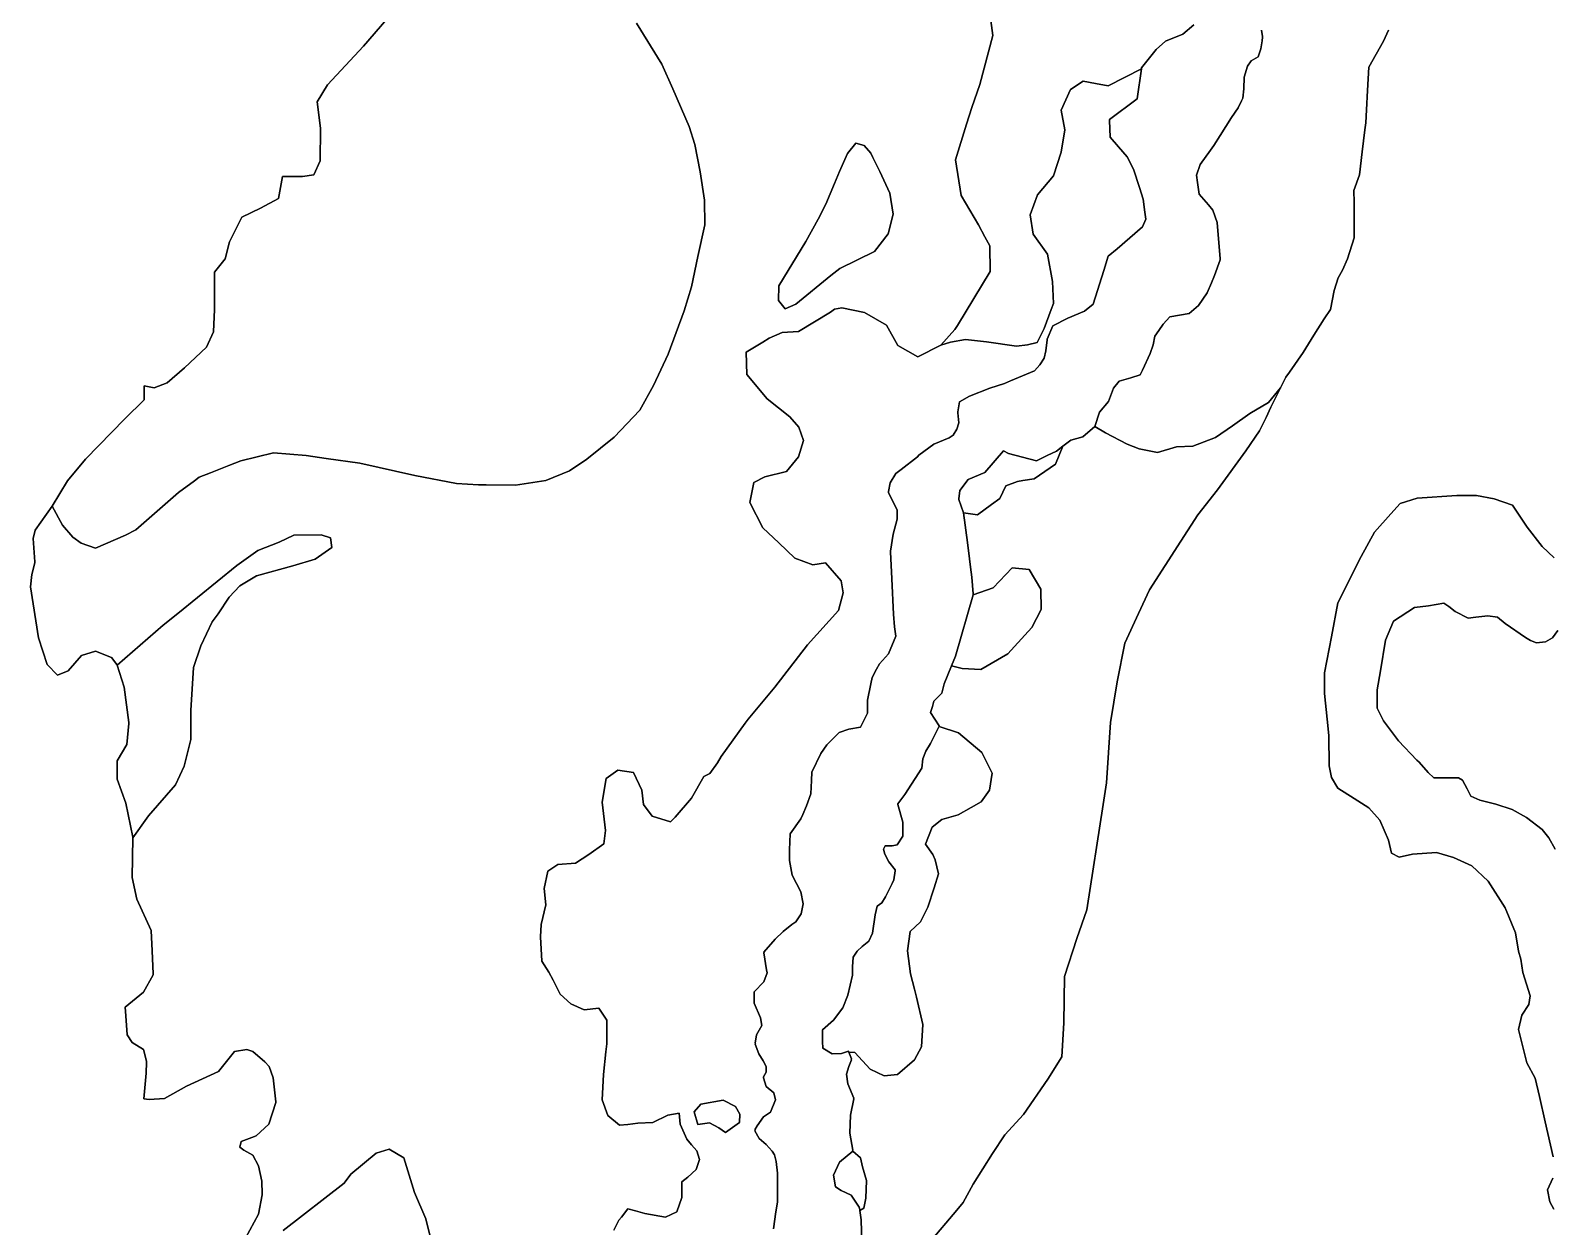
# Model space of a CAD drawing. Header units: inches. Extents: x 288635 to 1232953, y 676945 to 1655780.
# Drawn here: x 415921 to 440491, y 1362553 to 1381854 of the extents above; entities that cross this region are included whole.
import ezdxf

# ---------------------------------------------------------------- set-up
doc = ezdxf.new("R2010")
doc.units = ezdxf.units.IN
doc.header["$MEASUREMENT"] = 0

msp = doc.modelspace()

# ---------------------------------------------------------------- linework, layer by layer
at = {"color": 1}
for points in [[(431399.5882, 1382173.7472), (431458.0712, 1381771.6771), (431244.7598, 1380983.872), (431244.7587, 1380983.8685), (431114.4839, 1380609.3287), (431032.5622, 1380343.0834), (430851.3107, 1379768.6364), (430946.3455, 1379191.1174), (431224.1394, 1378715.9436), (431328.7365, 1378523.485), (431406.8986, 1378379.6667), (431412.6593, 1377962.4613), (430884.9354, 1377095.474), (430844.0003, 1377027.2488), (430616.4556, 1376777.154), (430244.5502, 1376588.6267), (429922.8941, 1376771.3859), (429740.1349, 1377100.3524), (429381.9269, 1377305.0427), (429021.0214, 1377377.9125), (428900.2866, 1377355.2748), (428898.9162, 1377355.0178), (428837.9551, 1377308.2809), (428321.0524, 1376993.8529), (428056.1982, 1376977.8012), (427847.8337, 1376890.9827), (427743.05, 1376826.8792), (427476.5024, 1376663.8137), (427483.699, 1376303.9797), (427814.7464, 1375908.1622), (428181.7771, 1375620.295), (428325.7107, 1375454.7713), (428397.6775, 1375238.8709), (428318.5141, 1374972.5937), (428124.2037, 1374735.1032), (427774.4659, 1374649.6747), (427598.8459, 1374562.3828), (427534.0758, 1374238.5322), (427742.7796, 1373828.3214), (428001.8601, 1373583.6342), (428260.9406, 1373338.9471), (428548.8078, 1373230.9968), (428754.4502, 1373261.8163), (429009.3954, 1372971.9163), (429038.1822, 1372777.6059), (428966.2153, 1372496.9354), (428466.1013, 1371941.7052), (427937.09, 1371259.1062), (427505.2891, 1370740.9452), (427457.7938, 1370678.8359), (427068.6574, 1370138.1902), (427011.4142, 1370034.1865), (426886.3745, 1369866.3368), (426789.8543, 1369815.5367), (426591.7339, 1369465.016), (426327.5734, 1369160.2154), (426251.3732, 1369084.0152), (425956.7327, 1369175.4554), (425814.4924, 1369363.4158), (425789.0923, 1369597.0962), (425657.0121, 1369881.5768), (425403.0116, 1369917.1369), (425215.0512, 1369785.0566), (425149.011, 1369404.0559), (425204.8912, 1368946.8549), (425174.4111, 1368728.4145), (424935.6506, 1368555.6942), (424717.2102, 1368418.5339), (424432.7296, 1368398.2138), (424275.2493, 1368286.4536), (424214.2892, 1368007.0531), (424239.6892, 1367742.8925), (424163.4891, 1367427.9319), (424153.1332, 1367227.7191), (424173.6491, 1366833.5707), (424290.8403, 1366655.8937), (424359.8319, 1366528.6697), (424470.1193, 1366305.6918), (424646.09, 1366147.7693), (424859.4505, 1366051.2492), (425098.2109, 1366076.6492), (425224.8978, 1365881.2988), (425225.043, 1365705.8125), (425225.2112, 1365502.6081), (425208.8177, 1365375.103), (425171.8007, 1365008.581), (425149.011, 1364598.3662), (425240.4512, 1364344.3657), (425428.4116, 1364186.8854), (425561.6563, 1364202.0627), (425723.5085, 1364220.4985), (425969.468, 1364232.6952), (426210.2446, 1364353.0835), (426394.8399, 1364385.1871), (426406.6074, 1364204.8647), (426516.263, 1363963.6226), (426594.5106, 1363871.1481), (426677.091, 1363773.5531), (426720.9532, 1363634.6561), (426669.7807, 1363473.828), (426530.8837, 1363349.5518), (426435.8489, 1363276.4481), (426435.8489, 1363020.5853), (426354.9514, 1362793.5386), (426172.6757, 1362706.2395), (425836.3988, 1362764.7224), (425685.6841, 1362805.4561), (425565.9152, 1362837.8261), (425461.6096, 1362707.4441), (425419.7079, 1362655.0669), (425339.2938, 1362494.2388)], [(434698.0118, 1381944.9292), (434525.1604, 1381796.7709), (434244.0674, 1381683.6908), (434091.5756, 1381547.2508), (433923.032, 1381330.5519), (433857.3227, 1381249.1442), (433855.2381, 1381234.5937), (433319.4746, 1380959.6839), (433114.1736, 1380999.3034), (432915.0904, 1381037.7229), (432709.351, 1380902.9282), (432560.3673, 1380569.4886), (432617.123, 1380250.2378), (432560.3673, 1379888.4204), (432433.5676, 1379510.7691), (432177.2665, 1379200.2577), (432056.6607, 1378881.007), (432106.3219, 1378568.8508), (432340.4391, 1378242.5056), (432418.4781, 1377802.649), (432435.1266, 1377446.9812), (432398.7584, 1377350.0976), (432283.6834, 1377043.5418), (432170.172, 1376816.5191), (432014.0939, 1376781.0468), (431836.7324, 1376759.7634), (431354.3091, 1376830.708), (431013.775, 1376866.1803), (430772.5634, 1376823.6135), (430616.4556, 1376777.154), (430844.0003, 1377027.2488), (430884.9354, 1377095.474), (431412.6593, 1377962.4613), (431406.8986, 1378379.6667), (431328.7365, 1378523.485), (431224.1394, 1378715.9436), (430946.3455, 1379191.1174), (430851.3107, 1379768.6364), (431032.5622, 1380343.0834), (431114.4839, 1380609.3287), (431244.7587, 1380983.8685), (431244.7598, 1380983.872), (431458.0712, 1381771.6771), (431399.5882, 1382173.7472)], [(421675.7107, 1382036.1963), (421294.5842, 1381600.6232), (420713.82, 1380974.4868), (420551.8747, 1380704.5779), (420604.9267, 1380280.1614), (420604.7193, 1380268.3397), (420604.9267, 1380266.6805), (420595.8523, 1379749.4374), (420496.0334, 1379522.5763), (420314.5446, 1379495.353), (419987.8648, 1379495.353), (419924.3437, 1379141.4499), (419633.9616, 1378987.1844), (419334.5051, 1378841.9933), (419134.8674, 1378442.7179), (419062.2719, 1378170.4847), (418889.8575, 1377952.6982), (418889.8575, 1377367.266), (418889.8575, 1377353.7851), (418874.8241, 1376991.0227), (418761.1047, 1376741.9231), (418408.2994, 1376409.6063), (418128.623, 1376169.2856), (417919.9192, 1376090.1221), (417754.3956, 1376118.9088), (417754.3956, 1375909.2926), (417754.3956, 1375895.8117), (417444.9383, 1375586.3544), (416811.6303, 1374938.6531), (416516.5664, 1374586.0158), (416271.8793, 1374175.8049), (415999.252, 1373788.8775), (415964.0478, 1373655.1017), (415992.0554, 1373277.0007), (415991.2723, 1373274.092), (415992.0554, 1373263.5198), (415941.6786, 1373076.4061), (415920.9282, 1372875.8188), (416049.6288, 1372053.5649), (416193.5624, 1371621.764), (416359.0861, 1371449.0437), (416531.8064, 1371521.0105), (416747.7069, 1371765.6977), (416970.804, 1371837.6645), (417229.8845, 1371736.9109), (417316.2447, 1371621.764), (417319.5709, 1371611.1616), (417431.3916, 1371254.7333), (417510.5551, 1370686.1955), (417509.7421, 1370678.5534), (417510.5551, 1370672.7146), (417474.5717, 1370334.4706), (417323.4414, 1370068.1934), (417323.4414, 1369772.217), (417460.1783, 1369383.5962), (417572.3619, 1368838.7651), (417572.1661, 1368826.235), (417572.3619, 1368825.2842), (417562.3983, 1368187.6198), (417638.402, 1367838.0031), (417872.0825, 1367330.0021), (417887.3225, 1367004.8815), (417902.5625, 1366628.9607), (417902.0526, 1366628.0561), (417902.5625, 1366615.4798), (417745.0822, 1366336.0793), (417451.2933, 1366092.9437), (417460.6016, 1365953.3194), (417480.9217, 1365648.5188), (417562.2018, 1365521.5185), (417745.0822, 1365409.7583), (417795.8823, 1365221.7979), (417795.534, 1365209.6059), (417795.8823, 1365208.317), (417790.8023, 1365030.5166), (417751.4171, 1364612.0491), (417836.5224, 1364602.0367), (418085.4429, 1364622.3567), (418441.0436, 1364820.4771), (418954.1246, 1365054.1576), (419213.2051, 1365379.2782), (419412.3197, 1365409.9295), (419512.9257, 1365379.2782), (419705.9661, 1365211.6379), (419777.0863, 1365135.4377), (419838.0464, 1364952.5574), (419883.7665, 1364566.4766), (419882.5841, 1364562.9807), (419883.7665, 1364552.9957), (419766.9262, 1364207.555), (419566.2345, 1364016.6846), (419493.0137, 1363990.3713), (419319.8853, 1363928.1544), (419301.8049, 1363833.2323), (419365.6054, 1363784.155), (419512.9257, 1363702.8749), (419604.3659, 1363535.2345), (419655.166, 1363286.314), (419660.246, 1363078.0336), (419659.9564, 1363076.4275), (419660.246, 1363064.5527), (419604.3659, 1362754.6721), (419391.0055, 1362363.5113)], [(419391.0055, 1362363.5113), (419604.3659, 1362754.6721), (419660.246, 1363064.5527), (419659.9564, 1363076.4275), (419660.246, 1363078.0336), (419655.166, 1363286.314), (419604.3659, 1363535.2345), (419512.9257, 1363702.8749), (419365.6054, 1363784.155), (419301.8049, 1363833.2323), (419319.8853, 1363928.1544), (419493.0137, 1363990.3713), (419566.2345, 1364016.6846), (419766.9262, 1364207.555), (419883.7665, 1364552.9957), (419882.5841, 1364562.9807), (419883.7665, 1364566.4766), (419838.0464, 1364952.5574), (419777.0863, 1365135.4377), (419705.9661, 1365211.6379), (419512.9257, 1365379.2782), (419412.3197, 1365409.9295), (419213.2051, 1365379.2782), (418954.1246, 1365054.1576), (418441.0436, 1364820.4771), (418085.4429, 1364622.3567), (417836.5224, 1364602.0367), (417751.4171, 1364612.0491), (417790.8023, 1365030.5166), (417795.8823, 1365208.317), (417795.534, 1365209.6059), (417795.8823, 1365221.7979), (417745.0822, 1365409.7583), (417562.2018, 1365521.5185), (417480.9217, 1365648.5188), (417460.6016, 1365953.3194), (417451.2933, 1366092.9437), (417745.0822, 1366336.0793), (417902.5625, 1366615.4798), (417902.0526, 1366628.0561), (417902.5625, 1366628.9607), (417887.3225, 1367004.8815), (417872.0825, 1367330.0021), (417638.402, 1367838.0031), (417562.3983, 1368187.6198), (417572.3619, 1368825.2842), (417825.6626, 1369180.4906), (418263.2432, 1369683.806), (418400.4035, 1369983.5266), (418512.1637, 1370410.6707), (418510.804, 1370881.4804), (418551.1105, 1371576.1097), (418673.0307, 1371926.6304), (418855.9111, 1372312.7112), (418952.4313, 1372439.7115), (419130.2316, 1372708.952), (419302.952, 1372891.8324), (419572.1925, 1373054.3927), (420156.3937, 1373216.953), (420517.0744, 1373323.6332), (420786.3149, 1373511.5936), (420763.4549, 1373666.5339), (420612.3246, 1373716.9107), (420173.3271, 1373709.714), (419935.8366, 1373594.5671), (419590.3959, 1373465.0268), (419252.1519, 1373220.3397), (418299.6354, 1372446.7808), (418064.6995, 1372255.9844), (417319.5709, 1371611.1616), (417316.2447, 1371621.764), (417229.8845, 1371736.9109), (416970.804, 1371837.6645), (416747.7069, 1371765.6977), (416531.8064, 1371521.0105), (416359.0861, 1371449.0437), (416193.5624, 1371621.764), (416049.6288, 1372053.5649), (415920.9282, 1372875.8188), (415941.6786, 1373076.4061), (415992.0554, 1373263.5198), (415991.2723, 1373274.092), (415992.0554, 1373277.0007), (415964.0478, 1373655.1017), (415999.252, 1373788.8775), (416271.8793, 1374175.8049), (416437.4029, 1373873.5443), (416602.9266, 1373679.2339), (416739.6635, 1373578.4804), (416969.9573, 1373499.3169), (417453.9198, 1373707.5333), (417623.609, 1373796.1627), (418308.54, 1374398.9021), (418568.3324, 1374586.837), (418646.784, 1374643.5892), (418829.3491, 1374716.2226), (419122.5064, 1374832.8551), (419316.0753, 1374909.8664), (419843.0093, 1375036.8552), (420373.9875, 1374996.2266), (420692.4913, 1374946.8035), (421237.5892, 1374873.883), (422123.6471, 1374671.5256), (422799.269, 1374542.8357), (423154.443, 1374520.9788), (423276.5912, 1374524.3353), (423751.4453, 1374518.5715), (424238.2796, 1374592.655), (424624.572, 1374746.1136), (424899.7392, 1374936.614), (425344.2401, 1375291.1564), (425756.9909, 1375725.0739), (425979.2414, 1376127.2414), (426217.3669, 1376629.9507), (426471.3674, 1377328.4521), (426593.0759, 1377714.7446), (426693.6178, 1378206.8706), (426804.743, 1378720.1632), (426799.4513, 1379117.039), (426730.6595, 1379572.1233), (426645.9927, 1380011.3325), (426556.0342, 1380302.3747), (426291.4503, 1380910.9176), (426111.5333, 1381307.7934), (425704.0742, 1381974.5448)], [(425704.0742, 1381974.5448), (426111.5333, 1381307.7934), (426291.4503, 1380910.9176), (426556.0342, 1380302.3747), (426645.9927, 1380011.3325), (426730.6595, 1379572.1233), (426799.4513, 1379117.039), (426804.743, 1378720.1632), (426693.6178, 1378206.8706), (426593.0759, 1377714.7446), (426471.3674, 1377328.4521), (426217.3669, 1376629.9507), (425979.2414, 1376127.2414), (425979.2414, 1376127.2414), (425756.9909, 1375725.0739), (425344.2401, 1375291.1564), (424899.7392, 1374936.614), (424624.572, 1374746.1136), (424238.2796, 1374592.655), (423751.4453, 1374518.5715), (423276.5912, 1374524.3353), (423154.443, 1374520.9788), (422799.269, 1374542.8357), (422123.6471, 1374671.5256), (421237.5892, 1374873.883), (420692.4913, 1374946.8035), (420373.9875, 1374996.2266), (419843.0093, 1375036.8552), (419316.0753, 1374909.8664), (419122.5064, 1374832.8551), (418829.3491, 1374716.2226), (418646.784, 1374643.5892), (418568.3324, 1374586.837), (418308.54, 1374398.9021), (417623.609, 1373796.1627), (417453.9198, 1373707.5333), (416969.9573, 1373499.3169), (416739.6635, 1373578.4804), (416602.9266, 1373679.2339), (416437.4029, 1373873.5443), (416271.8793, 1374175.8049), (416516.5664, 1374586.0158), (416811.6303, 1374938.6531), (417444.9383, 1375586.3544), (417754.3956, 1375895.8117), (417754.3956, 1375909.2926), (417754.3956, 1376118.9088), (417919.9192, 1376090.1221), (418128.623, 1376169.2856), (418408.2994, 1376409.6063), (418761.1047, 1376741.9231), (418874.8241, 1376991.0227), (418889.8575, 1377353.7851), (418889.8575, 1377367.266), (418889.8575, 1377952.6982), (419062.2719, 1378170.4847), (419134.8674, 1378442.7179), (419334.5051, 1378841.9933), (419633.9616, 1378987.1844), (419924.3437, 1379141.4499), (419987.8648, 1379495.353), (420314.5446, 1379495.353), (420496.0334, 1379522.5763), (420595.8523, 1379749.4374), (420604.9267, 1380266.6805), (420604.7193, 1380268.3397), (420604.9267, 1380280.1614), (420551.8747, 1380704.5779), (420713.82, 1380974.4868), (421294.5842, 1381600.6232), (421675.7107, 1382036.1963)], [(427914.0161, 1362517.3238), (427954.3207, 1362788.7081), (427977.5162, 1362944.8914), (427979.9687, 1363275.9823), (427981.0028, 1363415.5928), (427956.7459, 1363605.0097), (427930.9494, 1363710.3454), (427896.3928, 1363772.0537), (427799.1031, 1363877.2117), (427685.4156, 1363972.8125), (427613.4488, 1364099.8128), (427617.3775, 1364106.3607), (427613.4488, 1364113.2937), (427651.5489, 1364176.7938), (427753.1491, 1364324.9608), (427867.4493, 1364401.1609), (427946.0379, 1364595.5642), (427922.4828, 1364709.414), (427795.4825, 1364815.2476), (427753.1491, 1364954.9478), (427755.88, 1364959.4166), (427753.1491, 1364968.4287), (427799.7158, 1365044.6289), (427799.7158, 1365136.9815), (427748.9157, 1365225.8817), (427676.9489, 1365340.1819), (427621.9155, 1365496.8156), (427623.1584, 1365506.759), (427621.9155, 1365510.2965), (427638.8489, 1365645.7634), (427726.0558, 1365799.4139), (427706.5823, 1365920.1498), (427604.9821, 1366157.2169), (427604.9821, 1366170.6978), (427604.9821, 1366326.5506), (427604.9821, 1366340.0315), (427757.3824, 1366500.8985), (427810.9607, 1366645.1475), (427802.9252, 1366697.9522), (427761.6158, 1366970.0185), (427763.3581, 1366972.0243), (427761.6158, 1366983.4994), (427940.6591, 1367189.6149), (428074.0232, 1367315.8345), (428212.9104, 1367425.6436), (428278.0835, 1367470.3337), (428362.7503, 1367601.5673), (428395.2819, 1367760.159), (428358.517, 1367952.1538), (428214.5833, 1368223.0877), (428172.2499, 1368460.1549), (428172.2499, 1368473.6358), (428172.2499, 1368616.7885), (428172.2499, 1368630.2694), (428184.9499, 1368892.7366), (428358.517, 1369134.0371), (428387.4926, 1369201.647), (428447.4171, 1369341.4708), (428519.384, 1369536.2045), (428529.7818, 1369751.9594), (428536.3173, 1369887.5719), (428678.5963, 1370184.5189), (428777.6178, 1370327.8395), (428976.5849, 1370526.8065), (429133.2185, 1370581.84), (429319.4856, 1370611.4734), (429433.7858, 1370840.0738), (429433.7858, 1371034.0267), (429433.7858, 1371047.5076), (429488.7784, 1371313.3051), (429509.9859, 1371415.8083), (429579.8526, 1371545.5607), (429628.5195, 1371635.9421), (429772.4531, 1371792.5757), (429892.8371, 1372078.4876), (429868.9733, 1372231.2157), (429853.7333, 1372434.4161), (429823.2532, 1373003.3773), (429802.9332, 1373440.2581), (429803.4234, 1373443.1994), (429802.9332, 1373453.739), (429848.6533, 1373728.0596), (429909.6134, 1373966.8201), (429909.6134, 1374115.8995), (429772.4531, 1374400.3801), (429774.2098, 1374410.2175), (429772.4531, 1374413.861), (429797.8532, 1374556.1013), (429889.2934, 1374703.4215), (429975.1459, 1374770.1823), (430237.9395, 1374974.5366), (430264.1583, 1375000.7554), (430504.7047, 1375177.1561), (430753.2693, 1375281.3929), (430817.9856, 1375322.8682), (430874.8153, 1375419.703), (430909.2031, 1375522.8665), (430890.0554, 1375685.6226), (430891.0299, 1375690.8201), (430890.0554, 1375699.1035), (430920.5354, 1375861.6639), (431082.0161, 1375954.9229), (431407.2674, 1376081.4601), (431642.4145, 1376157.8252), (431742.4064, 1376201.2864), (432129.5778, 1376359.5049), (432215.938, 1376456.0251), (432287.0582, 1376567.7853), (432312.4582, 1376684.6255), (432331.7417, 1376862.9987), (432332.7782, 1376872.5859), (432424.2184, 1377085.9463), (432668.3752, 1377212.0493), (432937.2995, 1377324.7068), (433074.7475, 1377439.0105), (433246.0377, 1377983.1088), (433317.5287, 1378210.1977), (433460.4624, 1378332.7123), (433873.1548, 1378686.4487), (433927.2656, 1378810.1305), (433911.2883, 1378921.9716), (433881.0923, 1379133.3437), (433822.1313, 1379318.2668), (433728.0381, 1379613.3774), (433627.0918, 1379815.9701), (433485.0434, 1379978.311), (433349.2787, 1380133.4707), (433341.3412, 1380403.3462), (433341.7291, 1380403.6372), (433341.3412, 1380416.8271), (433785.8421, 1380750.2028), (433855.2381, 1381234.5937), (433857.3227, 1381249.1442), (433923.032, 1381330.5519), (434091.5756, 1381547.2508), (434244.0674, 1381683.6908), (434525.1604, 1381796.7709), (434698.0118, 1381944.9292)], [(435792.6184, 1381857.1402), (435811.2843, 1381759.1439), (435810.1035, 1381751.8622), (435811.2843, 1381745.663), (435802.0426, 1381688.6722), (435780.8043, 1381557.7027), (435739.5953, 1381429.4926), (435628.404, 1381364.6623), (435567.4438, 1381278.3021), (435511.5637, 1381100.5018), (435506.4837, 1380912.5414), (435491.2437, 1380760.1411), (435470.9236, 1380719.501), (435415.0435, 1380607.7408), (435308.7541, 1380448.3066), (435123.5854, 1380158.1276), (435023.8827, 1379998.1395), (434968.8417, 1379921.3381), (434805.4423, 1379693.3389), (434741.1629, 1379521.7747), (434758.0641, 1379403.4659), (434785.1223, 1379214.0589), (434935.1449, 1379038.0628), (435008.6427, 1378954.9783), (435079.7629, 1378756.8579), (435125.483, 1378167.5768), (435124.6225, 1378165.1866), (435125.483, 1378154.0959), (435034.0428, 1377900.0953), (434985.058, 1377782.9578), (434917.2025, 1377620.6948), (434774.9623, 1377417.4944), (434627.642, 1377285.4141), (434312.6813, 1377234.614), (434206.0011, 1377112.6938), (434135.2613, 1377010.8284), (434070.3124, 1376921.3688), (434042.5941, 1376780.3764), (433994.0059, 1376641.553), (433874.207, 1376370.7687), (433833.8904, 1376298.1988), (433681.2901, 1376249.1487), (433495.6464, 1376197.4453), (433402.0895, 1376082.2984), (433322.926, 1375866.3979), (433178.9924, 1375693.6776), (433099.8289, 1375463.3838), (432906.1226, 1375298.1524), (432717.7317, 1375243.8573), (432587.1221, 1375144.7741), (432485.2035, 1375067.4566), (432332.7822, 1374993.9434), (432160.5289, 1374910.8652), (431707.4368, 1375027.3656), (431627.9746, 1375069.1922), (431328.7572, 1374718.8118), (431059.4367, 1374608.6046), (430922.6998, 1374428.6875), (430909.3434, 1374295.1238), (430908.3064, 1374284.7539), (430980.2733, 1374068.8535), (430982.1057, 1374068.5917), (431045.4413, 1373593.5745), (431045.4425, 1373593.5654), (431045.4432, 1373593.5598), (431081.0268, 1373326.6829), (431097.5145, 1373191.4843), (431117.0102, 1373031.619), (431137.0056, 1372762.0209), (431136.2098, 1372759.2694), (431137.0056, 1372748.54), (430850.733, 1371758.7189), (430787.1824, 1371601.1134), (430670.816, 1371312.5246), (430634.8326, 1371161.3943), (430541.0583, 1371067.62), (430505.2923, 1371031.8541), (430480.3331, 1370947.6166), (430450.4842, 1370846.8766), (430591.6525, 1370635.1242), (430587.8008, 1370627.4208), (430449.1584, 1370350.1359), (430375.752, 1370224.9133), (430325.3753, 1370102.5698), (430310.9819, 1369951.4395), (430033.4697, 1369525.7016), (429922.3611, 1369375.705), (429925.0162, 1369365.8085), (430001.5246, 1369080.6411), (430001.5246, 1369067.1602), (430001.5246, 1368864.7406), (430001.5246, 1368851.2597), (429910.7301, 1368712.2231), (429833.1779, 1368694.7113), (429715.5988, 1368694.7113), (429692.7563, 1368644.4578), (429713.0971, 1368563.0946), (429778.1409, 1368440.5121), (429881.3464, 1368308.7791), (429879.5637, 1368297.5737), (429881.3464, 1368295.2982), (429857.591, 1368145.985), (429831.5813, 1368087.9633), (429723.881, 1367874.1834), (429663.2806, 1367778.9542), (429591.3138, 1367721.3808), (429555.3304, 1367584.6439), (429512.1503, 1367289.5799), (429454.5769, 1367160.0397), (429346.6267, 1367073.6795), (429267.4632, 1366994.516), (429202.693, 1366900.9592), (429188.2997, 1366742.6322), (429188.2997, 1366625.3236), (429188.2997, 1366611.8427), (429116.3329, 1366289.2413), (429037.1694, 1366080.5375), (428886.0391, 1365886.2271), (428706.122, 1365727.9001), (428705.5406, 1365540.8177), (428713.3187, 1365431.9238), (428864.449, 1365338.3669), (429015.5793, 1365345.5636), (429123.5295, 1365381.547), (429129.2103, 1365367.7509), (429173.9063, 1365259.2034), (429171.171, 1365252.3653), (429173.9063, 1365245.7225), (429130.7262, 1365137.7723), (429095.9393, 1365012.5395), (429116.3329, 1364856.1893), (429209.8897, 1364625.8955), (429208.1169, 1364616.7784), (429209.8897, 1364612.4146), (429159.5129, 1364353.3341), (429145.6269, 1364061.7278), (429195.4964, 1363783.8838), (429193.3916, 1363782.1298), (429195.4964, 1363770.4029), (428979.5959, 1363590.4859), (428883.2721, 1363380.84), (428918.2629, 1363192.9508), (429008.1233, 1363135.0407), (429169.872, 1363059.1586), (429300.2524, 1362866.7926), (429306.5772, 1362826.1332), (429308.5088, 1362813.7155), (429332.2333, 1362661.2015), (429339.43, 1362279.7774)], [(430426.213, 1362290.5327), (430872.9854, 1362817.0006), (430976.6749, 1362939.1862), (431141.1845, 1363237.3599), (431451.8244, 1363731.5351), (431649.6422, 1364034.4486), (431953.2144, 1364359.7045), (432344.8757, 1364931.7793), (432567.9849, 1365291.2329), (432603.1248, 1365839.4487), (432610.3215, 1366587.9035), (432811.8286, 1367199.6214), (432973.5726, 1367663.357), (433236.1334, 1369361.7233), (433236.1342, 1369361.7287), (433292.7326, 1369715.4685), (433354.9159, 1370689.6734), (433464.1287, 1371341.4615), (433589.1293, 1371967.6953), (433807.7181, 1372444.6163), (433983.4703, 1372828.0756), (434490.995, 1373615.0798), (434764.3776, 1374039.0065), (435082.6622, 1374441.6037), (435540.8205, 1375068.588), (435763.264, 1375393.8105), (435869.2616, 1375607.0504), (435942.5179, 1375772.8411), (436098.6436, 1376085.0924), (436187.2051, 1376262.2154), (436243.552, 1376341.679), (436467.8756, 1376658.0329), (436637.2338, 1376937.2451), (436806.2433, 1377202.1623), (436906.8732, 1377348.9142), (436964.4466, 1377658.3715), (437029.2168, 1377859.8786), (437099.1109, 1377987.3327), (437182.5905, 1378170.4244), (437288.2973, 1378507.5799), (437289.6337, 1379078.4342), (437281.1006, 1379270.4281), (437374.6575, 1379522.3119), (437417.8375, 1379896.5393), (437461.614, 1380252.223), (437475.411, 1380364.3236), (437487.1006, 1380573.067), (437504.4473, 1380882.8297), (437525.7878, 1381263.9087), (437763.2782, 1381681.3162), (437843.7349, 1381858.321)], [(437843.7349, 1381858.321), (437763.2782, 1381681.3162), (437525.7878, 1381263.9087), (437504.4473, 1380882.8297), (437487.1006, 1380573.067), (437475.411, 1380364.3236), (437461.614, 1380252.223), (437417.8375, 1379896.5393), (437374.6575, 1379522.3119), (437281.1006, 1379270.4281), (437289.6337, 1379078.4342), (437288.2973, 1378507.5799), (437182.5905, 1378170.4244), (437099.1109, 1377987.3327), (437029.2168, 1377859.8786), (436964.4466, 1377658.3715), (436906.8732, 1377348.9142), (436806.2433, 1377202.1623), (436637.2338, 1376937.2451), (436467.8756, 1376658.0329), (436243.552, 1376341.679), (436187.2051, 1376262.2154), (436098.6436, 1376085.0924), (435906.5345, 1375852.0046), (435604.2739, 1375672.0876), (435325.4088, 1375476.5198), (435050.1295, 1375283.4668), (434683.0987, 1375146.7298), (434418.8432, 1375137.4893), (434114.5609, 1375045.9763), (433819.497, 1375103.5498), (433626.9142, 1375179.6872), (433276.3593, 1375360.0903), (433099.8289, 1375463.3838), (433178.9924, 1375693.6776), (433322.926, 1375866.3979), (433402.0895, 1376082.2984), (433495.6464, 1376197.4453), (433681.2901, 1376249.1487), (433833.8904, 1376298.1988), (433874.207, 1376370.7687), (433994.0059, 1376641.553), (434042.5941, 1376780.3764), (434070.3124, 1376921.3688), (434135.2613, 1377010.8284), (434206.0011, 1377112.6938), (434312.6813, 1377234.614), (434627.642, 1377285.4141), (434774.9623, 1377417.4944), (434917.2025, 1377620.6948), (434985.058, 1377782.9578), (435034.0428, 1377900.0953), (435125.483, 1378154.0959), (435124.6225, 1378165.1866), (435125.483, 1378167.5768), (435079.7629, 1378756.8579), (435008.6427, 1378954.9783), (434935.1449, 1379038.0628), (434785.1223, 1379214.0589), (434758.0641, 1379403.4659), (434741.1629, 1379521.7747), (434805.4423, 1379693.3389), (434968.8417, 1379921.3381), (435023.8827, 1379998.1395), (435123.5854, 1380158.1276), (435308.7541, 1380448.3066), (435415.0435, 1380607.7408), (435470.9236, 1380719.501), (435491.2437, 1380760.1411), (435506.4837, 1380912.5414), (435511.5637, 1381100.5018), (435567.4438, 1381278.3021), (435628.404, 1381364.6623), (435739.5953, 1381429.4926), (435780.8043, 1381557.7027), (435802.0426, 1381688.6722), (435811.2843, 1381745.663), (435810.1035, 1381751.8622), (435811.2843, 1381759.1439), (435792.6184, 1381857.1402)], [(425339.2938, 1362494.2388), (425419.7079, 1362655.0669), (425461.6096, 1362707.4441), (425565.9152, 1362837.8261), (425685.6841, 1362805.4561), (425836.3988, 1362764.7224), (426172.6757, 1362706.2395), (426354.9514, 1362793.5386), (426435.8489, 1363020.5853), (426435.8489, 1363276.4481), (426530.8837, 1363349.5518), (426669.7807, 1363473.828), (426720.9532, 1363634.6561), (426677.091, 1363773.5531), (426594.5106, 1363871.1481), (426516.263, 1363963.6226), (426406.6074, 1364204.8647), (426394.8399, 1364385.1871), (426210.2446, 1364353.0835), (425969.468, 1364232.6952), (425723.5085, 1364220.4985), (425561.6563, 1364202.0627), (425428.4116, 1364186.8854), (425240.4512, 1364344.3657), (425149.011, 1364598.3662), (425171.8007, 1365008.581), (425208.8177, 1365375.103), (425225.2112, 1365502.6081), (425225.043, 1365705.8125), (425224.8978, 1365881.2988), (425098.2109, 1366076.6492), (424859.4505, 1366051.2492), (424646.09, 1366147.7693), (424470.1193, 1366305.6918), (424359.8319, 1366528.6697), (424290.8403, 1366655.8937), (424173.6491, 1366833.5707), (424153.1332, 1367227.7191), (424163.4891, 1367427.9319), (424239.6892, 1367742.8925), (424214.2892, 1368007.0531), (424275.2493, 1368286.4536), (424432.7296, 1368398.2138), (424717.2102, 1368418.5339), (424935.6506, 1368555.6942), (425174.4111, 1368728.4145), (425204.8912, 1368946.8549), (425149.011, 1369404.0559), (425215.0512, 1369785.0566), (425403.0116, 1369917.1369), (425657.0121, 1369881.5768), (425789.0923, 1369597.0962), (425814.4924, 1369363.4158), (425956.7327, 1369175.4554), (426251.3732, 1369084.0152), (426327.5734, 1369160.2154), (426591.7339, 1369465.016), (426789.8543, 1369815.5367), (426886.3745, 1369866.3368), (427011.4142, 1370034.1865), (427068.6574, 1370138.1902), (427457.7938, 1370678.8359), (427505.2891, 1370740.9452), (427937.09, 1371259.1062), (428466.1013, 1371941.7052), (428966.2153, 1372496.9354), (429038.1822, 1372777.6059), (429009.3954, 1372971.9163), (428754.4502, 1373261.8163), (428548.8078, 1373230.9968), (428260.9406, 1373338.9471), (428001.8601, 1373583.6342), (427742.7796, 1373828.3214), (427534.0758, 1374238.5322), (427598.8459, 1374562.3828), (427774.4659, 1374649.6747), (428124.2037, 1374735.1032), (428318.5141, 1374972.5937), (428397.6775, 1375238.8709), (428325.7107, 1375454.7713), (428181.7771, 1375620.295), (427814.7464, 1375908.1622), (427483.699, 1376303.9797), (427476.5024, 1376663.8137), (427743.05, 1376826.8792), (427847.8337, 1376890.9827), (428056.1982, 1376977.8012), (428321.0524, 1376993.8529), (428837.9551, 1377308.2809), (428898.9162, 1377355.0178), (428900.2866, 1377355.2748), (429021.0214, 1377377.9125), (429381.9269, 1377305.0427), (429740.1349, 1377100.3524), (429922.8941, 1376771.3859), (430244.5502, 1376588.6267), (430616.4556, 1376777.154), (430772.5634, 1376823.6135), (431013.775, 1376866.1803), (431354.3091, 1376830.708), (431836.7324, 1376759.7634), (432014.0939, 1376781.0468), (432170.172, 1376816.5191), (432283.6834, 1377043.5418), (432398.7584, 1377350.0976), (432435.1266, 1377446.9812), (432418.4781, 1377802.649), (432340.4391, 1378242.5056), (432106.3219, 1378568.8508), (432056.6607, 1378881.007), (432177.2665, 1379200.2577), (432433.5676, 1379510.7691), (432560.3673, 1379888.4204), (432617.123, 1380250.2378), (432560.3673, 1380569.4886), (432709.351, 1380902.9282), (432915.0904, 1381037.7229), (433114.1736, 1380999.3034), (433319.4746, 1380959.6839), (433855.2381, 1381234.5937), (433855.2381, 1381234.5937), (433785.8421, 1380750.2028), (433341.3412, 1380416.8271), (433341.7291, 1380403.6372), (433341.3412, 1380403.3462), (433349.2787, 1380133.4707), (433485.0434, 1379978.311), (433627.0918, 1379815.9701), (433728.0381, 1379613.3774), (433822.1313, 1379318.2668), (433881.0923, 1379133.3437), (433911.2883, 1378921.9716), (433927.2656, 1378810.1305), (433873.1548, 1378686.4487), (433460.4624, 1378332.7123), (433317.5287, 1378210.1977), (433246.0377, 1377983.1088), (433074.7475, 1377439.0105), (432937.2995, 1377324.7068), (432668.3752, 1377212.0493), (432424.2184, 1377085.9463), (432332.7782, 1376872.5859), (432331.7417, 1376862.9987), (432312.4582, 1376684.6255), (432287.0582, 1376567.7853), (432215.938, 1376456.0251), (432129.5778, 1376359.5049), (431742.4064, 1376201.2864), (431642.4145, 1376157.8252), (431407.2674, 1376081.4601), (431082.0161, 1375954.9229), (430920.5354, 1375861.6639), (430890.0554, 1375699.1035), (430891.0299, 1375690.8201), (430890.0554, 1375685.6226), (430909.2031, 1375522.8665), (430874.8153, 1375419.703), (430817.9856, 1375322.8682), (430753.2693, 1375281.3929), (430504.7047, 1375177.1561), (430264.1583, 1375000.7554), (430237.9395, 1374974.5366), (429975.1459, 1374770.1823), (429889.2934, 1374703.4215), (429797.8532, 1374556.1013), (429772.4531, 1374413.861), (429774.2098, 1374410.2175), (429772.4531, 1374400.3801), (429909.6134, 1374115.8995), (429909.6134, 1373966.8201), (429848.6533, 1373728.0596), (429802.9332, 1373453.739), (429803.4234, 1373443.1994), (429802.9332, 1373440.2581), (429823.2532, 1373003.3773), (429853.7333, 1372434.4161), (429868.9733, 1372231.2157), (429892.8371, 1372078.4876), (429772.4531, 1371792.5757), (429628.5195, 1371635.9421), (429579.8526, 1371545.5607), (429509.9859, 1371415.8083), (429488.7784, 1371313.3051), (429433.7858, 1371047.5076), (429433.7858, 1371034.0267), (429433.7858, 1370840.0738), (429319.4856, 1370611.4734), (429133.2185, 1370581.84), (428976.5849, 1370526.8065), (428777.6178, 1370327.8395), (428678.5963, 1370184.5189), (428536.3173, 1369887.5719), (428529.7818, 1369751.9594), (428519.384, 1369536.2045), (428447.4171, 1369341.4708), (428387.4926, 1369201.647), (428358.517, 1369134.0371), (428184.9499, 1368892.7366), (428172.2499, 1368630.2694), (428172.2499, 1368616.7885), (428172.2499, 1368473.6358), (428172.2499, 1368460.1549), (428214.5833, 1368223.0877), (428358.517, 1367952.1538), (428395.2819, 1367760.159), (428362.7503, 1367601.5673), (428278.0835, 1367470.3337), (428212.9104, 1367425.6436), (428074.0232, 1367315.8345), (427940.6591, 1367189.6149), (427761.6158, 1366983.4994), (427763.3581, 1366972.0243), (427761.6158, 1366970.0185), (427802.9252, 1366697.9522), (427810.9607, 1366645.1475), (427757.3824, 1366500.8985), (427604.9821, 1366340.0315), (427604.9821, 1366326.5506), (427604.9821, 1366170.6978), (427604.9821, 1366157.2169), (427706.5823, 1365920.1498), (427726.0558, 1365799.4139), (427638.8489, 1365645.7634), (427621.9155, 1365510.2965), (427623.1584, 1365506.759), (427621.9155, 1365496.8156), (427676.9489, 1365340.1819), (427748.9157, 1365225.8817), (427799.7158, 1365136.9815), (427799.7158, 1365044.6289), (427753.1491, 1364968.4287), (427755.88, 1364959.4166), (427753.1491, 1364954.9478), (427795.4825, 1364815.2476), (427922.4828, 1364709.414), (427946.0379, 1364595.5642), (427867.4493, 1364401.1609), (427753.1491, 1364324.9608), (427651.5489, 1364176.7938), (427613.4488, 1364113.2937), (427617.3775, 1364106.3607), (427613.4488, 1364099.8128), (427685.4156, 1363972.8125), (427799.1031, 1363877.2117), (427896.3928, 1363772.0537), (427930.9494, 1363710.3454), (427956.7459, 1363605.0097), (427981.0028, 1363415.5928), (427979.9687, 1363275.9823), (427977.5162, 1362944.8914), (427954.3207, 1362788.7081), (427914.0161, 1362517.3238)], [(429339.43, 1362279.7774), (429332.2333, 1362661.2015), (429308.5088, 1362813.7155), (429371.2826, 1362848.2679), (429408.3719, 1363012.0788), (429414.5534, 1363296.4298), (429352.738, 1363515.8746), (429318.7395, 1363661.1408), (429195.4964, 1363770.4029), (429193.3916, 1363782.1298), (429195.4964, 1363783.8838), (429145.6269, 1364061.7278), (429159.5129, 1364353.3341), (429209.8897, 1364612.4146), (429208.1169, 1364616.7784), (429209.8897, 1364625.8955), (429116.3329, 1364856.1893), (429095.9393, 1365012.5395), (429130.7262, 1365137.7723), (429173.9063, 1365245.7225), (429171.171, 1365252.3653), (429173.9063, 1365259.2034), (429129.2103, 1365367.7509), (429229.9657, 1365362.1602), (429473.8062, 1365092.9197), (429702.4066, 1364986.2395), (429915.7671, 1365006.5595), (430190.0876, 1365245.32), (430306.9279, 1365453.6004), (430326.8772, 1365815.7009), (430225.6477, 1366256.242), (430193.2258, 1366382.5168), (430129.1275, 1366632.1628), (430078.3274, 1367003.0035), (430122.4158, 1367313.8006), (430286.6078, 1367470.3644), (430408.5281, 1367709.1249), (430510.1283, 1368019.0055), (430581.2484, 1368247.606), (430525.3683, 1368471.1264), (430489.7067, 1368555.1858), (430367.888, 1368725.1269), (430474.5682, 1368999.4475), (430632.0485, 1369121.3677), (430896.209, 1369197.5679), (431104.4894, 1369314.4081), (431267.0498, 1369405.8483), (431404.21, 1369593.8087), (431444.8501, 1369868.1292), (431277.2098, 1370203.4099), (430901.289, 1370518.3705), (430591.6525, 1370621.6433), (430587.8008, 1370627.4208), (430591.6525, 1370635.1242), (430450.4842, 1370846.8766), (430480.3331, 1370947.6166), (430505.2923, 1371031.8541), (430541.0583, 1371067.62), (430634.8326, 1371161.3943), (430670.816, 1371312.5246), (430787.1824, 1371601.1134), (430959.192, 1371558.6279), (431259.8489, 1371539.8368), (431698.307, 1371796.648), (431804.4761, 1371913.0915), (432086.6556, 1372222.5787), (432236.9841, 1372510.7083), (432230.7204, 1372836.42), (432042.8098, 1373155.868), (431767.2076, 1373180.9228), (431460.2869, 1372861.4748), (431137.0056, 1372748.54), (431136.2098, 1372759.2694), (431137.0056, 1372762.0209), (431117.0102, 1373031.619), (431097.5145, 1373191.4843), (431081.0268, 1373326.6829), (431045.4432, 1373593.5598), (431045.4425, 1373593.5654), (431045.4413, 1373593.5745), (430982.1057, 1374068.5917), (431206.9687, 1374036.4684), (431434.1054, 1374204.5495), (431566.8028, 1374302.7456), (431667.5563, 1374504.2527), (431854.67, 1374576.2195), (431941.0244, 1374590.2229), (432120.9472, 1374619.3996), (432466.3879, 1374856.8901), (432587.1221, 1375144.7741), (432717.7317, 1375243.8573), (432906.1226, 1375298.1524), (433099.8289, 1375463.3838), (433276.3593, 1375360.0903), (433626.9142, 1375179.6872), (433819.497, 1375103.5498), (434114.5609, 1375045.9763), (434418.8432, 1375137.4893), (434683.0987, 1375146.7298), (435050.1295, 1375283.4668), (435325.4088, 1375476.5198), (435604.2739, 1375672.0876), (435906.5345, 1375852.0046), (436098.6436, 1376085.0924), (435942.5179, 1375772.8411), (435869.2616, 1375607.0504), (435763.264, 1375393.8105), (435540.8205, 1375068.588), (435540.8205, 1375068.588), (435082.6622, 1374441.6037), (434764.3776, 1374039.0065), (434490.995, 1373615.0798), (433983.4703, 1372828.0756), (433807.7181, 1372444.6163), (433589.1293, 1371967.6953), (433464.1287, 1371341.4615), (433354.9159, 1370689.6734), (433292.7326, 1369715.4685), (433236.1342, 1369361.7287), (433236.1334, 1369361.7233), (432973.5726, 1367663.357), (432811.8286, 1367199.6214), (432610.3215, 1366587.9035), (432603.1248, 1365839.4487), (432567.9849, 1365291.2329), (432344.8757, 1364931.7793), (431953.2144, 1364359.7045), (431649.6422, 1364034.4486), (431451.8244, 1363731.5351), (431141.1845, 1363237.3599), (430976.6749, 1362939.1862), (430872.9854, 1362817.0006), (430426.213, 1362290.5327)], [(440518.8663, 1373343.22), (440322.3253, 1373528.753), (440082.3029, 1373839.3147), (439844.1775, 1374196.503), (439546.5206, 1374295.7219), (439265.4003, 1374351.946), (438944.5923, 1374351.946), (438306.2838, 1374308.9511), (438031.4421, 1374221.438), (437879.6423, 1374054.2891), (437615.0584, 1373759.9396), (437400.084, 1373363.0638), (437023.052, 1372618.9217), (436923.8331, 1372069.9102), (436808.0776, 1371491.133), (436808.0776, 1371153.7885), (436851.0725, 1370740.3763), (436880.8382, 1370479.0997), (436884.1455, 1369989.6195), (436923.8331, 1369797.7962), (437026.3593, 1369625.8167), (437287.6359, 1369460.4518), (437525.7614, 1369311.6234), (437704.3555, 1369109.8782), (437843.262, 1368789.0703), (437892.8715, 1368577.4032), (438016.5676, 1368515.8905), (438230.2159, 1368560.8667), (438617.1698, 1368590.6324), (438891.6756, 1368511.2572), (439186.0251, 1368372.3507), (439450.609, 1368124.3033), (439725.1147, 1367697.6618), (439893.7869, 1367294.1714), (439942.9683, 1366999.7941), (439980.0897, 1366869.869), (440013.4764, 1366652.8555), (440129.2666, 1366276.8465), (440109.4228, 1366137.94), (439994.3288, 1365963.3146), (439938.7662, 1365733.1267), (439998.2976, 1365498.9699), (440077.6727, 1365193.3756), (440212.6105, 1364947.3126), (440280.0794, 1364653.6245), (440371.3608, 1364240.8737), (440498.3611, 1363677.31)], [(440498.3611, 1363677.31), (440371.3608, 1364240.8737), (440280.0794, 1364653.6245), (440212.6105, 1364947.3126), (440077.6727, 1365193.3756), (439998.2976, 1365498.9699), (439938.7662, 1365733.1267), (439994.3288, 1365963.3146), (440109.4228, 1366137.94), (440129.2666, 1366276.8465), (440013.4764, 1366652.8555), (439980.0897, 1366869.869), (439942.9683, 1366999.7941), (439893.7869, 1367294.1714), (439725.1147, 1367697.6618), (439450.609, 1368124.3033), (439186.0251, 1368372.3507), (438891.6756, 1368511.2572), (438617.1698, 1368590.6324), (438230.2159, 1368560.8667), (438016.5676, 1368515.8905), (437892.8715, 1368577.4032), (437843.262, 1368789.0703), (437704.3555, 1369109.8782), (437525.7614, 1369311.6234), (437287.6359, 1369460.4518), (437026.3593, 1369625.8167), (436923.8331, 1369797.7962), (436884.1455, 1369989.6195), (436880.8382, 1370479.0997), (436851.0725, 1370740.3763), (436808.0776, 1371153.7885), (436808.0776, 1371491.133), (436923.8331, 1372069.9102), (437023.052, 1372618.9217), (437400.084, 1373363.0638), (437615.0584, 1373759.9396), (437879.6423, 1374054.2891), (438031.4421, 1374221.438), (438306.2838, 1374308.9511), (438944.5923, 1374351.946), (439265.4003, 1374351.946), (439546.5206, 1374295.7219), (439844.1775, 1374196.503), (440082.3029, 1373839.3147), (440322.3253, 1373528.753), (440518.8663, 1373343.22)], [(440532.8893, 1368644.2712), (440430.363, 1368826.1726), (440321.2222, 1368961.7719), (440069.8675, 1369153.5952), (439838.3566, 1369282.5798), (439573.7728, 1369368.5696), (439319.1108, 1369434.7155), (439170.2824, 1369500.8615), (439114.0583, 1369616.6169), (439037.9904, 1369758.8308), (438975.1518, 1369795.211), (438836.2452, 1369795.211), (438574.9687, 1369795.211), (438482.3643, 1369877.8935), (438336.2621, 1370047.462), (438300.9039, 1370077.4338), (438006.5543, 1370391.6272), (437761.8143, 1370712.4351), (437659.288, 1370920.7949), (437662.5953, 1371211.8371), (437715.5121, 1371522.7232), (437794.8873, 1372015.5106), (437923.8719, 1372319.7821), (438261.2163, 1372541.371), (438486.1126, 1372571.1367), (438734.16, 1372614.1316), (438816.8424, 1372561.2148), (438919.3687, 1372478.5324), (439127.7285, 1372372.6988), (439250.0985, 1372389.2353), (439448.5364, 1372409.0791), (439600.6721, 1372389.2353), (439728.2049, 1372283.0607), (440053.2152, 1372060.6852), (440133.7515, 1372008.2732), (440233.7523, 1371974.8592), (440376.7848, 1371989.1625), (440487.91, 1372052.3498), (440575.2227, 1372169.0795)], [(440575.2227, 1372169.0795), (440487.91, 1372052.3498), (440376.7848, 1371989.1625), (440233.7523, 1371974.8592), (440133.7515, 1372008.2732), (440053.2152, 1372060.6852), (439728.2049, 1372283.0607), (439600.6721, 1372389.2353), (439448.5364, 1372409.0791), (439250.0985, 1372389.2353), (439127.7285, 1372372.6988), (438919.3687, 1372478.5324), (438816.8424, 1372561.2148), (438734.16, 1372614.1316), (438486.1126, 1372571.1367), (438261.2163, 1372541.371), (437923.8719, 1372319.7821), (437794.8873, 1372015.5106), (437715.5121, 1371522.7232), (437662.5953, 1371211.8371), (437659.288, 1370920.7949), (437761.8143, 1370712.4351), (438006.5543, 1370391.6272), (438300.9039, 1370077.4338), (438336.2621, 1370047.462), (438482.3643, 1369877.8935), (438574.9687, 1369795.211), (438836.2452, 1369795.211), (438975.1518, 1369795.211), (439037.9904, 1369758.8308), (439114.0583, 1369616.6169), (439170.2824, 1369500.8615), (439319.1108, 1369434.7155), (439573.7728, 1369368.5696), (439838.3566, 1369282.5798), (440069.8675, 1369153.5952), (440321.2222, 1368961.7719), (440430.363, 1368826.1726), (440532.8893, 1368644.2712)], [(422371.2848, 1362391.8937), (422305.4915, 1362676.998), (422122.7323, 1363100.9993), (421947.2835, 1363663.8976), (421708.8362, 1363800.0761), (421501.3511, 1363737.0012), (421091.9705, 1363400.7244), (420983.3782, 1363254.9569), (420001.2376, 1362490.5689)], [(420001.2376, 1362490.5689), (420983.3782, 1363254.9569), (421091.9705, 1363400.7244), (421501.3511, 1363737.0012), (421708.8362, 1363800.0761), (421947.2835, 1363663.8976), (422122.7323, 1363100.9993), (422305.4915, 1362676.998), (422371.2848, 1362391.8937)], [(440494.3923, 1363335.9969), (440411.0484, 1363145.4965), (440446.7672, 1362951.0273), (440510.2673, 1362831.9646)], [(440510.2673, 1362831.9646), (440446.7672, 1362951.0273), (440411.0484, 1363145.4965), (440494.3923, 1363335.9969)]]:
    msp.add_lwpolyline(points, dxfattribs=at)
for points in [[(427994.753, 1377494.699), (428102.7033, 1377361.3487), (428188.8731, 1377399.076), (428274.5411, 1377436.5835), (428843.655, 1377898.9885), (428986.8436, 1378013.5393), (429544.1561, 1378288.4506), (429766.4066, 1378574.2012), (429846.2721, 1378887.8066), (429794.851, 1379230.6141), (429633.0563, 1379577.5032), (429520.7949, 1379806.9069), (429487.006, 1379875.9538), (429379.0558, 1379996.604), (429245.7055, 1380034.7041), (429112.3553, 1379869.6037), (428979.005, 1379577.5032), (428902.8049, 1379387.0028), (428758.751, 1379049.4539), (428637.2796, 1378806.5111), (428438.8417, 1378449.3229), (428002.2783, 1377734.9465), (427994.753, 1377494.699)], [(428188.8731, 1377399.076), (428102.7033, 1377361.3487), (427994.753, 1377494.699), (428002.2783, 1377734.9465), (428438.8417, 1378449.3229), (428637.2796, 1378806.5111), (428758.751, 1379049.4539), (428902.8049, 1379387.0028), (428979.005, 1379577.5032), (429112.3553, 1379869.6037), (429245.7055, 1380034.7041), (429379.0558, 1379996.604), (429487.006, 1379875.9538), (429520.7949, 1379806.9069), (429633.0563, 1379577.5032), (429794.851, 1379230.6141), (429846.2721, 1378887.8066), (429766.4066, 1378574.2012), (429544.1561, 1378288.4506), (428986.8436, 1378013.5393), (428843.655, 1377898.9885), (428274.5411, 1377436.5835), (428188.8731, 1377399.076)], [(432587.1221, 1375144.7741), (432466.3879, 1374856.8901), (432120.9472, 1374619.3996), (431941.0244, 1374590.2229), (431854.67, 1374576.2195), (431667.5563, 1374504.2527), (431566.8028, 1374302.7456), (431434.1054, 1374204.5495), (431206.9687, 1374036.4684), (430982.1057, 1374068.5917), (430980.2733, 1374068.8535), (430908.3064, 1374284.7539), (430909.3434, 1374295.1238), (430922.6998, 1374428.6875), (431059.4367, 1374608.6046), (431328.7572, 1374718.8118), (431627.9746, 1375069.1922), (431707.4368, 1375027.3656), (432160.5289, 1374910.8652), (432332.7822, 1374993.9434), (432485.2035, 1375067.4566), (432587.1221, 1375144.7741)], [(417825.6626, 1369180.4906), (417572.3619, 1368825.2842), (417572.1661, 1368826.235), (417572.3619, 1368838.7651), (417460.1783, 1369383.5962), (417323.4414, 1369772.217), (417323.4414, 1370068.1934), (417474.5717, 1370334.4706), (417510.5551, 1370672.7146), (417509.7421, 1370678.5534), (417510.5551, 1370686.1955), (417431.3916, 1371254.7333), (417319.5709, 1371611.1616), (418064.6995, 1372255.9844), (418299.6354, 1372446.7808), (419252.1519, 1373220.3397), (419590.3959, 1373465.0268), (419935.8366, 1373594.5671), (420173.3271, 1373709.714), (420612.3246, 1373716.9107), (420763.4549, 1373666.5339), (420786.3149, 1373511.5936), (420517.0744, 1373323.6332), (420156.3937, 1373216.953), (419572.1925, 1373054.3927), (419302.952, 1372891.8324), (419130.2316, 1372708.952), (418952.4313, 1372439.7115), (418855.9111, 1372312.7112), (418673.0307, 1371926.6304), (418551.1105, 1371576.1097), (418510.804, 1370881.4804), (418512.1637, 1370410.6707), (418400.4035, 1369983.5266), (418263.2432, 1369683.806), (417825.6626, 1369180.4906)], [(431698.307, 1371796.648), (431259.8489, 1371539.8368), (430959.192, 1371558.6279), (430787.1824, 1371601.1134), (430850.733, 1371758.7189), (431137.0056, 1372748.54), (431460.2869, 1372861.4748), (431767.2076, 1373180.9228), (432042.8098, 1373155.868), (432230.7204, 1372836.42), (432236.9841, 1372510.7083), (432086.6556, 1372222.5787), (431804.4761, 1371913.0915), (431698.307, 1371796.648)], [(430306.9279, 1365453.6004), (430190.0876, 1365245.32), (429915.7671, 1365006.5595), (429702.4066, 1364986.2395), (429473.8062, 1365092.9197), (429229.9657, 1365362.1602), (429129.2103, 1365367.7509), (429123.5295, 1365381.547), (429015.5793, 1365345.5636), (428864.449, 1365338.3669), (428713.3187, 1365431.9238), (428705.5406, 1365540.8177), (428706.122, 1365727.9001), (428886.0391, 1365886.2271), (429037.1694, 1366080.5375), (429116.3329, 1366289.2413), (429188.2997, 1366611.8427), (429188.2997, 1366625.3236), (429188.2997, 1366742.6322), (429202.693, 1366900.9592), (429267.4632, 1366994.516), (429346.6267, 1367073.6795), (429454.5769, 1367160.0397), (429512.1503, 1367289.5799), (429555.3304, 1367584.6439), (429591.3138, 1367721.3808), (429663.2806, 1367778.9542), (429723.881, 1367874.1834), (429831.5813, 1368087.9633), (429857.591, 1368145.985), (429881.3464, 1368295.2982), (429879.5637, 1368297.5737), (429881.3464, 1368308.7791), (429778.1409, 1368440.5121), (429713.0971, 1368563.0946), (429692.7563, 1368644.4578), (429715.5988, 1368694.7113), (429833.1779, 1368694.7113), (429910.7301, 1368712.2231), (430001.5246, 1368851.2597), (430001.5246, 1368864.7406), (430001.5246, 1369067.1602), (430001.5246, 1369080.6411), (429925.0162, 1369365.8085), (429922.3611, 1369375.705), (430033.4697, 1369525.7016), (430310.9819, 1369951.4395), (430325.3753, 1370102.5698), (430375.752, 1370224.9133), (430449.1584, 1370350.1359), (430587.8008, 1370627.4208), (430591.6525, 1370621.6433), (430901.289, 1370518.3705), (431277.2098, 1370203.4099), (431444.8501, 1369868.1292), (431404.21, 1369593.8087), (431267.0498, 1369405.8483), (431104.4894, 1369314.4081), (430896.209, 1369197.5679), (430632.0485, 1369121.3677), (430474.5682, 1368999.4475), (430367.888, 1368725.1269), (430489.7067, 1368555.1858), (430525.3683, 1368471.1264), (430581.2484, 1368247.606), (430510.1283, 1368019.0055), (430408.5281, 1367709.1249), (430286.6078, 1367470.3644), (430122.4158, 1367313.8006), (430078.3274, 1367003.0035), (430129.1275, 1366632.1628), (430193.2258, 1366382.5168), (430225.6477, 1366256.242), (430326.8772, 1365815.7009), (430306.9279, 1365453.6004)], [(427367.1718, 1364231.4932), (427141.0417, 1364071.8719), (427034.6275, 1364145.0316), (426881.6572, 1364224.8423), (426695.4323, 1364198.2387), (426635.5744, 1364404.4162), (426741.9886, 1364530.783), (427101.1364, 1364590.641), (427300.663, 1364490.8777), (427373.8227, 1364364.5109), (427367.1718, 1364231.4932)], [(426635.5744, 1364404.4162), (426695.4323, 1364198.2387), (426881.6572, 1364224.8423), (427034.6275, 1364145.0316), (427141.0417, 1364071.8719), (427367.1718, 1364231.4932), (427373.8227, 1364364.5109), (427300.663, 1364490.8777), (427101.1364, 1364590.641), (426741.9886, 1364530.783), (426635.5744, 1364404.4162)], [(429371.2826, 1362848.2679), (429308.5088, 1362813.7155), (429306.5772, 1362826.1332), (429300.2524, 1362866.7926), (429169.872, 1363059.1586), (429008.1233, 1363135.0407), (428918.2629, 1363192.9508), (428883.2721, 1363380.84), (428979.5959, 1363590.4859), (429195.4964, 1363770.4029), (429318.7395, 1363661.1408), (429352.738, 1363515.8746), (429414.5534, 1363296.4298), (429408.3719, 1363012.0788), (429371.2826, 1362848.2679)]]:
    msp.add_lwpolyline(points, close=True, dxfattribs=at)

doc.saveas('drawing.dxf')
